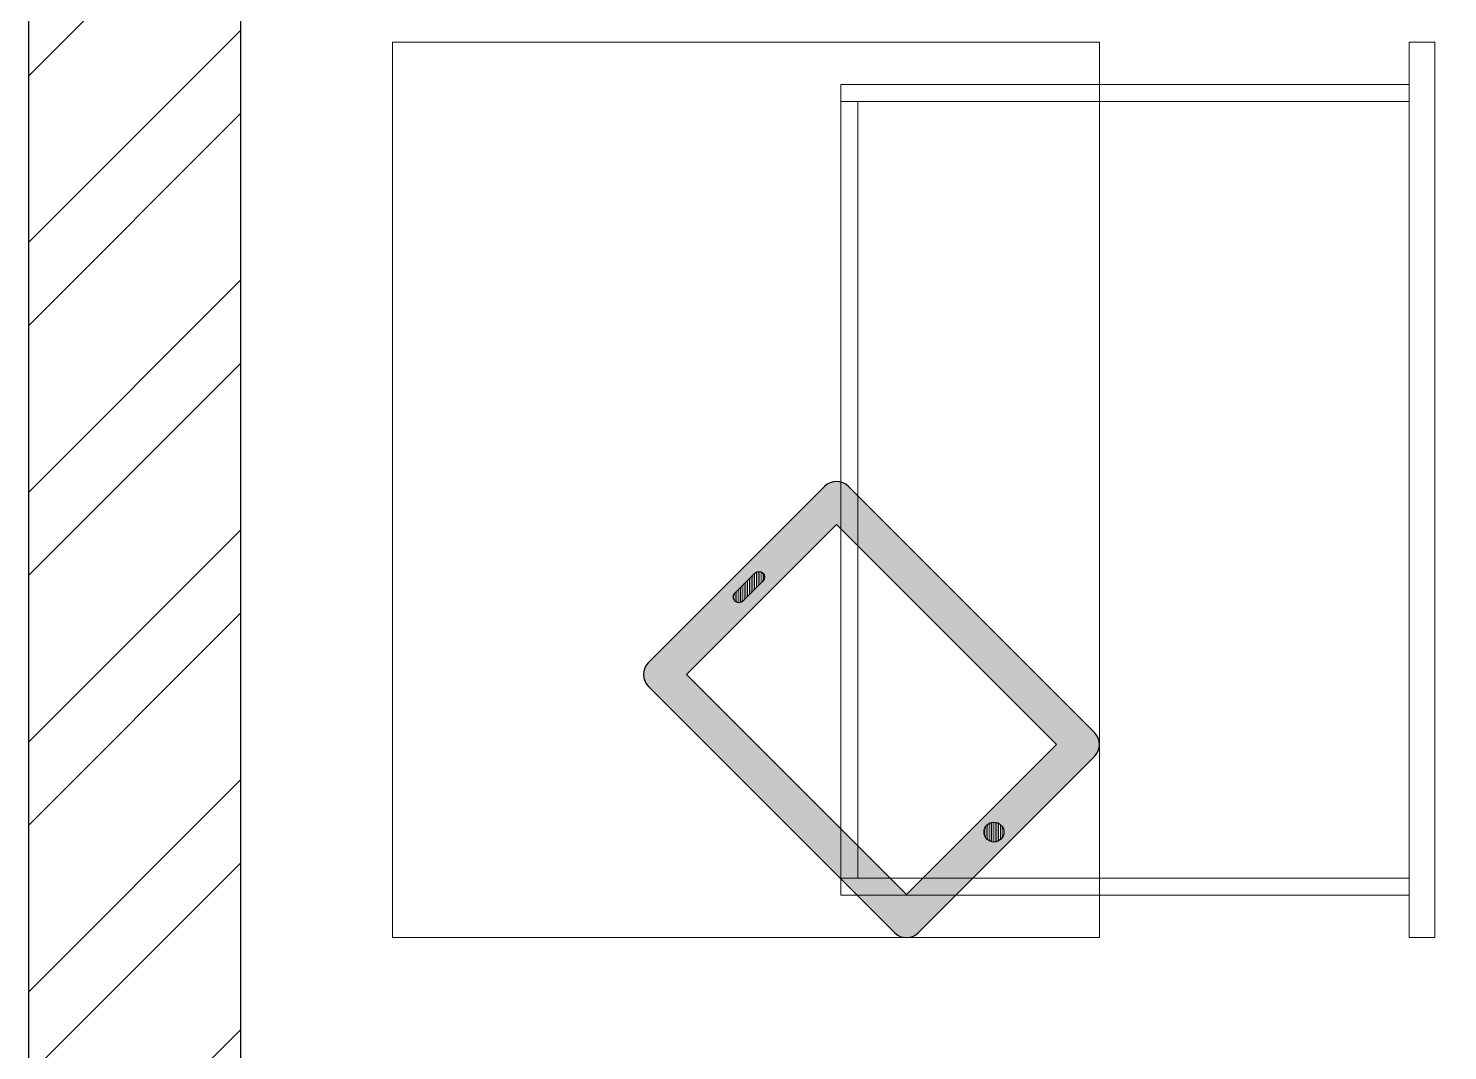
# Model space of a CAD drawing. Header units: feet. Extents: x 2547226 to 2555095, y -6061669 to -6045180.
# Drawn here: x 2547226 to 2548230, y -6046820 to -6046097 of the extents above; entities that cross this region are included whole.
import ezdxf

# ---------------------------------------------------------------- set-up
doc = ezdxf.new("R2010")
doc.units = ezdxf.units.FT
doc.header["$LTSCALE"] = 33
doc.header["$MEASUREMENT"] = 0
doc.layers.add('A-WALL', color=1, linetype='Continuous')
for name, color, linetype, lineweight in [('LENS-FURNITURE', 13, 'Continuous', 9), ('LN-HATCH', 251, 'Continuous', 0), ('PLANO-CARPET', 3, 'Continuous', 18)]:
    doc.layers.add(name, color=color, linetype=linetype, lineweight=lineweight)

# ---------------------------------------------------------------- blocks, each defined once
blk = doc.blocks.new('A$C786b5c82')
at = {"layer": 'LN-HATCH'}
h = blk.add_hatch(dxfattribs=at)
h.set_pattern_fill('ANSI32', color=256, scale=333, angle=180)
h.set_pattern_definition([(225, (-6866470.763803284, 5280949.638979028), (88.29995930067012, -88.29995930067015), []), (225, (-6866529.630442719, 5280949.638979028), (88.29995930067012, -88.29995930067015), [])])
h.paths.add_polyline_path([(-5111.05770197697, 5066.68575985916), (-5261.057701976969, 5066.68575985916), (-5261.057701976969, -6897.042463134974), (-5111.057701976038, -6897.042463134974), (-5111.057701984421, -2477.321208780632)])
h.paths.add_polyline_path([(-5111.05770197697, 8267.173564737663), (-5261.057701976969, 8267.173564737663), (-5261.057701976969, 6362.121299929917), (-5111.05770197697, 6362.121299929917)])
h.paths.add_polyline_path([(-1466.057702006772, 8417.173564739525), (-5261.057701976969, 8417.173564739525), (-5261.057701976969, 8267.173564737663), (-5111.05770197697, 8267.173564737663), (-1466.05770197697, 8267.173564737663)])
h.paths.add_polyline_path([(197.6879426445812, 8417.173564739525), (-818.3399319220335, 8417.173564739525), (-818.3399319220335, 8267.173564739525), (197.6879426445812, 8267.173564739525)])
h.paths.add_polyline_path([(2356.747176098637, 8417.173564739525), (553.2976987324655, 8417.173564739525), (553.2976987417787, 8267.173564739525), (2356.747176093981, 8267.173564739525)])
h.paths.add_polyline_path([(1747.130451356992, 6870.135237213225), (324.691426968202, 6870.135237211361), (324.691426968202, 8140.170080419629), (197.6879426445812, 8140.170080419629), (197.6879426445812, 6743.131752893329), (1747.130451356992, 6743.131752893329)])
h.paths.add_polyline_path([(2608.349963551388, 8063.967989826576), (2458.349963551388, 8063.967989826576), (2458.349963551388, 6743.131752893329), (2458.349963551388, 5193.689244182781), (2608.349963551388, 5193.689244182781)])
h.paths.add_polyline_path([(2428.942298045382, 4914.281578676775), (2178.942298045382, 4914.281578676775), (2178.942298045382, 1612.190986342728), (2428.942298045382, 1612.190986342728)])
h.paths.add_polyline_path([(2428.942298045382, 1256.581230245531), (2178.942298045382, 1256.581230245531), (2178.942298045382, -1994.707968361676), (2428.942298045382, -1994.707968361676)])
h.paths.add_polyline_path([(2428.942298045382, -2350.317724458873), (2178.942298045382, -2350.317724458873), (2178.942298045382, -4280.770686130971), (2428.942298045382, -4280.770686130971)])
h.paths.add_polyline_path([(2428.942298045382, -4534.777654772624), (2178.942298045382, -4534.777654772624), (2178.942298045382, -6617.634797628969), (2428.942298045382, -6617.634797628969)])
at = {"layer": 'A-WALL'}
for p, q in [((-5261.057701976969, 8417.173564739525, 1804.966150034001), (-5261.057701976969, 6362.121299929917, 1804.966150034001)), ((-5111.05770197697, 8267.173564737663, 1804.966150034001), (-5111.05770197697, 6362.121299929917, 1804.966150034001))]:
    blk.add_line(p, q, dxfattribs=at)
blk = doc.blocks.new('TRIAL SET CABINET 633x500')
at = {"layer": 'LENS-FURNITURE'}
h = blk.add_hatch(color=9, dxfattribs=at)
h.dxf.hatch_style = 1
edge = h.paths.add_edge_path()
edge.add_line((-8.54246803093703, -981.9670201920668), (115.9083254579454, -857.5162267031847))
edge.add_arc((107.4230440836399, -849.030945328879), 12.00000000009463, 315, 405)
edge.add_line((115.9083254579454, -840.5456639545736), (-58.03994271345434, -666.5973957831737))
edge.add_arc((-66.52522408775982, -675.0826771574792), 12.00000000009463, 45.00000000000002, 135)
edge.add_line((-75.01050546206531, -666.5973957831737), (-199.4612989509478, -791.0481892720562))
edge.add_arc((-190.9760175766423, -799.5334706454303), 11.99999999943607, 135.0000000031442, 225.0000000031442)
edge.add_line((-199.4612989500165, -808.0187520197359), (-25.5130307786167, -981.967020191136))
edge.add_arc((-17.02774940431148, -973.4817388177615), 11.99999999943605, 224.9999999968574, 314.9999999968578)
h.paths.add_polyline_path([(-17.02774940524252, -955.0969625067663), (89.03826777357607, -849.0309453279477), (-66.52522408775982, -693.4674534666119), (-172.5912412665784, -799.5334706454305)], flags=16)
edge = h.paths.add_edge_path(flags=16)
edge.add_line((-138.2965623782947, -741.9042679787381), (-124.1544267544522, -727.7621323548956))
edge.add_arc((-121.3259996296837, -730.5905594796641), 4.000000000031514, 45.00000000000051, 134.9999999999996, ccw=False)
edge.add_arc((-121.3259996296838, -730.5905594796641), 4.000000000031584, -45.000000000000625, 44.999999999999375, ccw=False)
edge.add_line((-118.4975725049153, -733.4189866044327), (-132.6397081287578, -747.561122228275))
edge.add_arc((-135.4681352535263, -744.7326951035067), 4.000000000031524, 225.0000000000006, 314.99999999999966, ccw=False)
edge.add_arc((-135.4681352535261, -744.7326951035066), 4.000000000031665, 135.0000000000006, 225.0000000000006, ccw=False)
edge = h.paths.add_edge_path(flags=16)
edge.add_arc((44.84409394953398, -910.9027886827243), 7, 0, 360)
at = {"layer": 'LENS-FURNITURE', "lineweight": 0}
h = blk.add_hatch(dxfattribs=at)
h.set_pattern_fill('ANSI31', color=252, scale=10, angle=405)
h.set_pattern_definition([(90, (-3772352.875833935, -3684050.327587578), (-1.25, 2e-16), [])])
edge = h.paths.add_edge_path()
edge.add_line((-138.2965623782947, -741.9042679787381), (-124.1544267544522, -727.7621323548956))
edge.add_arc((-121.3259996296837, -730.5905594796641), 4.000000000031514, 45.00000000000051, 134.9999999999996, ccw=False)
edge.add_arc((-121.3259996296838, -730.5905594796641), 4.000000000031584, -45.000000000000625, 44.999999999999375, ccw=False)
edge.add_line((-118.4975725049153, -733.4189866044327), (-132.6397081287578, -747.561122228275))
edge.add_arc((-135.4681352535263, -744.7326951035067), 4.000000000031524, 225.0000000000006, 314.99999999999966, ccw=False)
edge.add_arc((-135.4681352535261, -744.7326951035066), 4.000000000031665, 135.0000000000006, 225.0000000000006, ccw=False)
edge = h.paths.add_edge_path()
edge.add_arc((44.84409394953398, -910.9027886827243), 7, 0, 360)
blk.add_circle((0, 0), 50.09224864585668)
at = {"layer": 'LENS-FURNITURE'}
blk.add_lwpolyline([(119.4230440827086, -352.4817388160154), (119.4230440827086, -985.4817388160156), (-380.5769559172913, -985.4817388160156), (-380.5769559172913, -352.4817388160154)], close=True, dxfattribs=at)
at = {"layer": 'LENS-FURNITURE', "color": 146}
for points in [[(338.5359051078558, -352.4817388160154), (338.5359051078558, -985.4817388160156), (356.5359051078559, -985.4817388160156), (356.5359051078559, -352.4817388160154)], [(-63.4640948921442, -382.4817388160154), (-63.4640948921442, -394.4817388160154), (338.5359051078558, -394.4817388160154), (338.5359051078558, -382.4817388160154)], [(-63.4640948921442, -394.4817388160154), (-63.4640948921442, -943.4817388160153), (-51.4640948921442, -943.4817388160153), (-51.4640948921442, -394.4817388160154)], [(-63.4640948921442, -955.4817388160152), (-63.4640948921442, -943.4817388160153), (338.5359051078558, -943.4817388160153), (338.5359051078558, -955.4817388160152)]]:
    blk.add_lwpolyline(points, close=True, dxfattribs=at)
at = {"layer": 'LENS-FURNITURE', "color": 18, "lineweight": 30}
for points in [[(-8.54246803093703, -981.9670201920668), (115.9083254579454, -857.5162267031847, 0.4142135623730951), (115.9083254579454, -840.5456639545736), (-58.03994271345434, -666.5973957831737, 0.4142135623730951), (-75.01050546206531, -666.5973957831737), (-199.4612989509478, -791.0481892720562, 0.4142135623730951), (-199.4612989500165, -808.0187520197359), (-25.51303077861669, -981.967020191136, 0.4142135623730951)], [(-138.2965623782947, -741.9042679787381), (-124.1544267544522, -727.7621323548956, -0.4142135623730951), (-118.4975725049153, -727.7621323548956), (-118.4975725049153, -727.7621323548956, -0.4142135623730951), (-118.4975725049153, -733.4189866044327), (-132.6397081287578, -747.561122228275, -0.4142135623730951), (-138.2965623782947, -747.561122228275), (-138.2965623782947, -747.561122228275, -0.4142135623730951)]]:
    blk.add_lwpolyline(points, format="xyb", close=True, dxfattribs=at)
blk.add_lwpolyline([(-17.02774940524252, -955.0969625067663), (89.03826777357607, -849.0309453279477), (-66.52522408775982, -693.4674534666119), (-172.5912412665784, -799.5334706454305)], close=True, dxfattribs=at)
blk.add_circle((44.84409394953398, -910.9027886827243), 7, dxfattribs=at)

msp = doc.modelspace()

# ---------------------------------------------------------------- block references
at = {"layer": 'LENS-FURNITURE'}
msp.add_blockref('TRIAL SET CABINET 633x500', (2547864.018047, -6045754.561227693, 1804.966150034001), dxfattribs=at)
at = {"layer": 'PLANO-CARPET', "color": 2}
msp.add_blockref('A$C786b5c82', (2552487.100745158, -6053596.73479243), dxfattribs=at)

doc.saveas('drawing.dxf')
